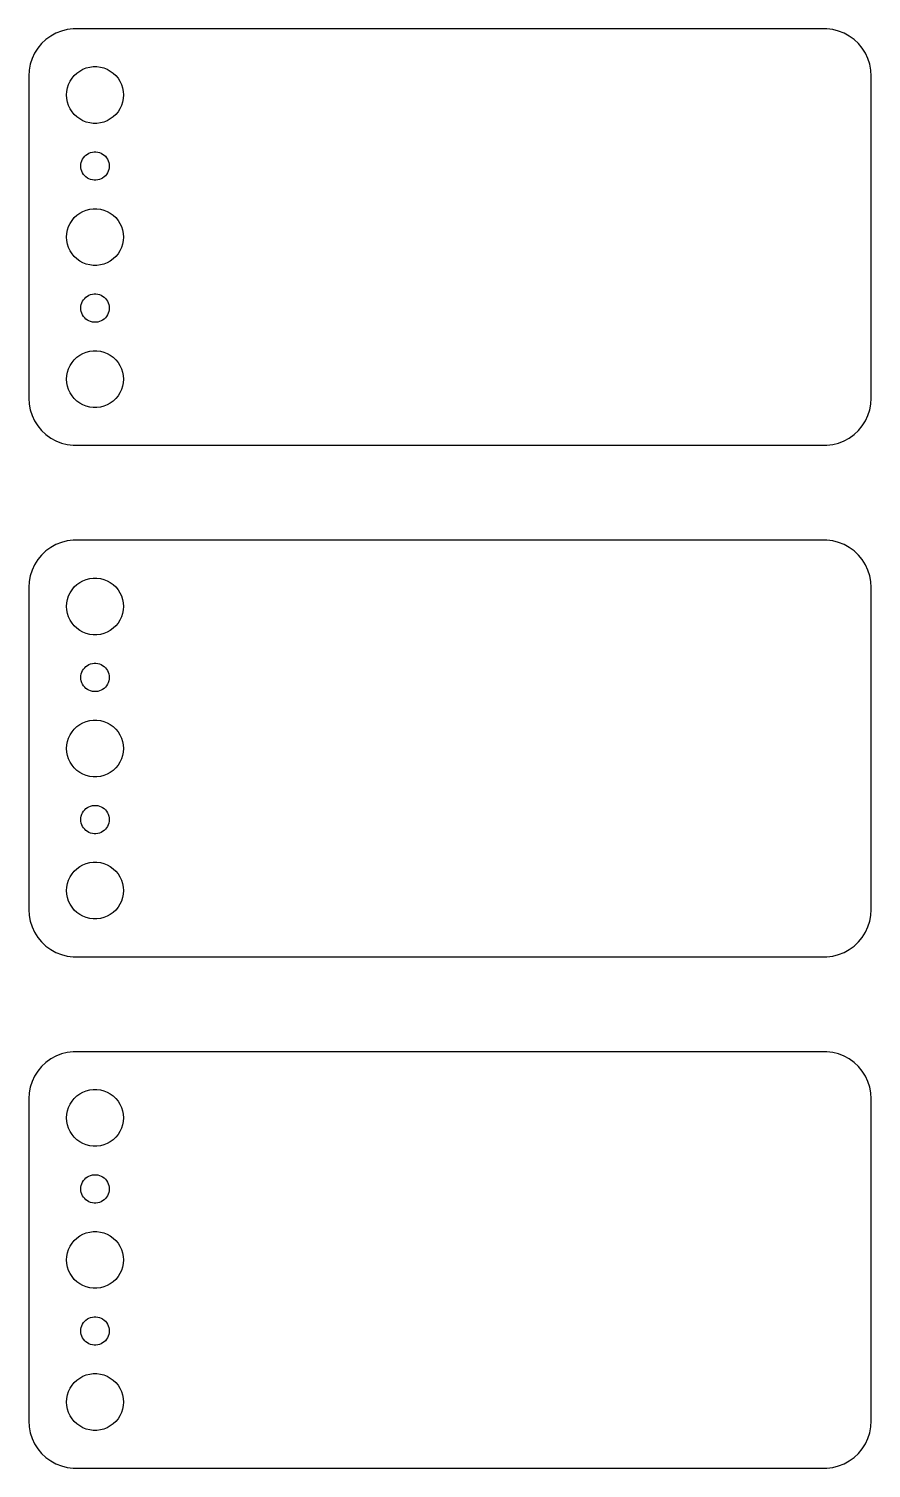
# Model space of a CAD drawing. Header units: metres. Extents: x -44 to 44, y 248 to 508.
# Drawn here: x -44.5 to 44.5, y 356 to 508 of the extents above; entities that cross this region are included whole.
import ezdxf

# ---------------------------------------------------------------- set-up
doc = ezdxf.new("R2010")
doc.units = ezdxf.units.M

msp = doc.modelspace()

# ---------------------------------------------------------------- linework, layer by layer
for p, q in [((-41.0451, 507.755), (-41.6289, 507.524)), ((-40.4369, 507.911), (-41.0451, 507.755)), ((-39.8139, 507.99), (-40.4369, 507.911)), ((39.8139, 507.99), (-39.8139, 507.99)), ((40.4369, 507.911), (39.8139, 507.99)), ((41.0451, 507.755), (40.4369, 507.911)), ((41.6289, 507.524), (41.0451, 507.755)), ((-43.1448, 506.423), (-43.5451, 505.939)), ((-42.6871, 506.853), (-43.1448, 506.423)), ((-42.1791, 507.222), (-42.6871, 506.853)), ((-41.6289, 507.524), (-42.1791, 507.222)), ((42.1791, 507.222), (41.6289, 507.524)), ((42.6871, 506.853), (42.1791, 507.222)), ((43.1448, 506.423), (42.6871, 506.853)), ((43.5451, 505.939), (43.1448, 506.423)), ((-44.1489, 504.841), (-44.3429, 504.243)), ((-43.8815, 505.409), (-44.1489, 504.841)), ((-43.5451, 505.939), (-43.8815, 505.409)), ((43.8815, 505.409), (43.5451, 505.939)), ((44.1489, 504.841), (43.8815, 505.409)), ((44.3429, 504.243), (44.1489, 504.841)), ((-44.4606, 503.627), (-44.5, 503)), ((-44.3429, 504.243), (-44.4606, 503.627)), ((-39.927, 502.763), (-39.6869, 503.054)), ((-39.6869, 503.054), (-39.4123, 503.312)), ((-39.4123, 503.312), (-39.1075, 503.533)), ((-39.1075, 503.533), (-38.7773, 503.714)), ((-38.7773, 503.714), (-38.427, 503.853)), ((-38.427, 503.853), (-38.0621, 503.947)), ((-38.0621, 503.947), (-37.6884, 503.994)), ((-37.6884, 503.994), (-37.3116, 503.994)), ((-37.3116, 503.994), (-36.9379, 503.947)), ((-36.9379, 503.947), (-36.5729, 503.853)), ((-36.5729, 503.853), (-36.2227, 503.714)), ((-36.2227, 503.714), (-35.8925, 503.533)), ((-35.8925, 503.533), (-35.5877, 503.312)), ((-35.5877, 503.312), (-35.3131, 503.054)), ((-35.3131, 503.054), (-35.0729, 502.763)), ((44.4606, 503.627), (44.3429, 504.243)), ((44.5, 503), (44.4606, 503.627)), ((-44.5, 503), (-44.5, 469)), ((-40.4763, 501.376), (-40.4057, 501.746)), ((-40.4057, 501.746), (-40.2893, 502.104)), ((-40.2893, 502.104), (-40.1289, 502.445)), ((-40.1289, 502.445), (-39.927, 502.763)), ((-35.0729, 502.763), (-34.8711, 502.445)), ((-34.8711, 502.445), (-34.7107, 502.104)), ((-34.7107, 502.104), (-34.5942, 501.746)), ((-34.5942, 501.746), (-34.5237, 501.376)), ((44.5, 469), (44.5, 503)), ((-40.5, 501), (-40.4763, 501.376)), ((-40.4763, 500.624), (-40.5, 501)), ((-40.4057, 500.254), (-40.4763, 500.624)), ((-40.2893, 499.896), (-40.4057, 500.254)), ((-34.5942, 500.254), (-34.7107, 499.896)), ((-34.5237, 500.624), (-34.5942, 500.254)), ((-34.5237, 501.376), (-34.5, 501)), ((-34.5, 501), (-34.5237, 500.624)), ((-40.1289, 499.555), (-40.2893, 499.896)), ((-39.927, 499.237), (-40.1289, 499.555)), ((-39.6869, 498.946), (-39.927, 499.237)), ((-39.4123, 498.688), (-39.6869, 498.946)), ((-39.1075, 498.467), (-39.4123, 498.688)), ((-35.5877, 498.688), (-35.8925, 498.467)), ((-35.3131, 498.946), (-35.5877, 498.688)), ((-35.0729, 499.237), (-35.3131, 498.946)), ((-34.8711, 499.555), (-35.0729, 499.237)), ((-34.7107, 499.896), (-34.8711, 499.555)), ((-38.7773, 498.286), (-39.1075, 498.467)), ((-38.427, 498.147), (-38.7773, 498.286)), ((-38.0621, 498.053), (-38.427, 498.147)), ((-37.6884, 498.006), (-38.0621, 498.053)), ((-37.3116, 498.006), (-37.6884, 498.006)), ((-36.9379, 498.053), (-37.3116, 498.006)), ((-36.5729, 498.147), (-36.9379, 498.053)), ((-36.2227, 498.286), (-36.5729, 498.147)), ((-35.8925, 498.467), (-36.2227, 498.286)), ((-38.9529, 493.873), (-38.8947, 494.052)), ((-38.8947, 494.052), (-38.8145, 494.223)), ((-38.8145, 494.223), (-38.7135, 494.382)), ((-38.7135, 494.382), (-38.5934, 494.527)), ((-38.5934, 494.527), (-38.4561, 494.656)), ((-38.4561, 494.656), (-38.3037, 494.766)), ((-38.3037, 494.766), (-38.1387, 494.857)), ((-38.1387, 494.857), (-37.9635, 494.927)), ((-37.9635, 494.927), (-37.7811, 494.973)), ((-37.7811, 494.973), (-37.5942, 494.997)), ((-37.5942, 494.997), (-37.4058, 494.997)), ((-37.4058, 494.997), (-37.2189, 494.973)), ((-37.2189, 494.973), (-37.0365, 494.927)), ((-37.0365, 494.927), (-36.8613, 494.857)), ((-36.8613, 494.857), (-36.6963, 494.766)), ((-36.6963, 494.766), (-36.5439, 494.656)), ((-36.5439, 494.656), (-36.4065, 494.527)), ((-36.4065, 494.527), (-36.2865, 494.382)), ((-36.2865, 494.382), (-36.1855, 494.223)), ((-36.1855, 494.223), (-36.1053, 494.052)), ((-36.1053, 494.052), (-36.0471, 493.873)), ((-39, 493.5), (-38.9882, 493.688)), ((-38.9882, 493.312), (-39, 493.5)), ((-38.9882, 493.688), (-38.9529, 493.873)), ((-38.9529, 493.127), (-38.9882, 493.312)), ((-38.8947, 492.948), (-38.9529, 493.127)), ((-38.8145, 492.777), (-38.8947, 492.948)), ((-38.7135, 492.618), (-38.8145, 492.777)), ((-38.5934, 492.473), (-38.7135, 492.618)), ((-38.4561, 492.344), (-38.5934, 492.473)), ((-36.4065, 492.473), (-36.5439, 492.344)), ((-36.2865, 492.618), (-36.4065, 492.473)), ((-36.1855, 492.777), (-36.2865, 492.618)), ((-36.1053, 492.948), (-36.1855, 492.777)), ((-36.0471, 493.127), (-36.1053, 492.948)), ((-36.0471, 493.873), (-36.0118, 493.688)), ((-36.0118, 493.312), (-36.0471, 493.127)), ((-36.0118, 493.688), (-36, 493.5)), ((-36, 493.5), (-36.0118, 493.312)), ((-38.3037, 492.234), (-38.4561, 492.344)), ((-38.1387, 492.143), (-38.3037, 492.234)), ((-37.9635, 492.073), (-38.1387, 492.143)), ((-37.7811, 492.027), (-37.9635, 492.073)), ((-37.5942, 492.003), (-37.7811, 492.027)), ((-37.4058, 492.003), (-37.5942, 492.003)), ((-37.2189, 492.027), (-37.4058, 492.003)), ((-37.0365, 492.073), (-37.2189, 492.027)), ((-36.8613, 492.143), (-37.0365, 492.073)), ((-36.6963, 492.234), (-36.8613, 492.143)), ((-36.5439, 492.344), (-36.6963, 492.234)), ((-39.927, 487.763), (-39.6869, 488.054)), ((-39.6869, 488.054), (-39.4123, 488.312)), ((-39.4123, 488.312), (-39.1075, 488.533)), ((-39.1075, 488.533), (-38.7773, 488.714)), ((-38.7773, 488.714), (-38.427, 488.853)), ((-38.427, 488.853), (-38.0621, 488.947)), ((-38.0621, 488.947), (-37.6884, 488.994)), ((-37.6884, 488.994), (-37.3116, 488.994)), ((-37.3116, 488.994), (-36.9379, 488.947)), ((-36.9379, 488.947), (-36.5729, 488.853)), ((-36.5729, 488.853), (-36.2227, 488.714)), ((-36.2227, 488.714), (-35.8925, 488.533)), ((-35.8925, 488.533), (-35.5877, 488.312)), ((-35.5877, 488.312), (-35.3131, 488.054)), ((-35.3131, 488.054), (-35.0729, 487.763)), ((-40.5, 486), (-40.4763, 486.376)), ((-40.4763, 486.376), (-40.4057, 486.746)), ((-40.4057, 486.746), (-40.2893, 487.104)), ((-40.2893, 487.104), (-40.1289, 487.445)), ((-40.1289, 487.445), (-39.927, 487.763)), ((-35.0729, 487.763), (-34.8711, 487.445)), ((-34.8711, 487.445), (-34.7107, 487.104)), ((-34.7107, 487.104), (-34.5942, 486.746)), ((-34.5942, 486.746), (-34.5237, 486.376)), ((-34.5237, 486.376), (-34.5, 486)), ((-40.4763, 485.624), (-40.5, 486)), ((-40.4057, 485.254), (-40.4763, 485.624)), ((-40.2893, 484.896), (-40.4057, 485.254)), ((-40.1289, 484.555), (-40.2893, 484.896)), ((-34.7107, 484.896), (-34.8711, 484.555)), ((-34.5942, 485.254), (-34.7107, 484.896)), ((-34.5237, 485.624), (-34.5942, 485.254)), ((-34.5, 486), (-34.5237, 485.624)), ((-39.927, 484.237), (-40.1289, 484.555)), ((-39.6869, 483.946), (-39.927, 484.237)), ((-39.4123, 483.688), (-39.6869, 483.946)), ((-39.1075, 483.467), (-39.4123, 483.688)), ((-38.7773, 483.286), (-39.1075, 483.467)), ((-35.8925, 483.467), (-36.2227, 483.286)), ((-35.5877, 483.688), (-35.8925, 483.467)), ((-35.3131, 483.946), (-35.5877, 483.688)), ((-35.0729, 484.237), (-35.3131, 483.946)), ((-34.8711, 484.555), (-35.0729, 484.237)), ((-38.427, 483.147), (-38.7773, 483.286)), ((-38.0621, 483.053), (-38.427, 483.147)), ((-37.6884, 483.006), (-38.0621, 483.053)), ((-37.3116, 483.006), (-37.6884, 483.006)), ((-36.9379, 483.053), (-37.3116, 483.006)), ((-36.5729, 483.147), (-36.9379, 483.053)), ((-36.2227, 483.286), (-36.5729, 483.147)), ((-38.9882, 478.688), (-38.9529, 478.873)), ((-38.9529, 478.873), (-38.8947, 479.052)), ((-38.8947, 479.052), (-38.8145, 479.223)), ((-38.8145, 479.223), (-38.7135, 479.382)), ((-38.7135, 479.382), (-38.5934, 479.527)), ((-38.5934, 479.527), (-38.4561, 479.656)), ((-38.4561, 479.656), (-38.3037, 479.766)), ((-38.3037, 479.766), (-38.1387, 479.857)), ((-38.1387, 479.857), (-37.9635, 479.927)), ((-37.9635, 479.927), (-37.7811, 479.973)), ((-37.7811, 479.973), (-37.5942, 479.997)), ((-37.5942, 479.997), (-37.4058, 479.997)), ((-37.4058, 479.997), (-37.2189, 479.973)), ((-37.2189, 479.973), (-37.0365, 479.927)), ((-37.0365, 479.927), (-36.8613, 479.857)), ((-36.8613, 479.857), (-36.6963, 479.766)), ((-36.6963, 479.766), (-36.5439, 479.656)), ((-36.5439, 479.656), (-36.4065, 479.527)), ((-36.4065, 479.527), (-36.2865, 479.382)), ((-36.2865, 479.382), (-36.1855, 479.223)), ((-36.1855, 479.223), (-36.1053, 479.052)), ((-36.1053, 479.052), (-36.0471, 478.873)), ((-36.0471, 478.873), (-36.0118, 478.688)), ((-39, 478.5), (-38.9882, 478.688)), ((-38.9882, 478.312), (-39, 478.5)), ((-38.9529, 478.127), (-38.9882, 478.312)), ((-38.8947, 477.948), (-38.9529, 478.127)), ((-38.8145, 477.777), (-38.8947, 477.948)), ((-38.7135, 477.618), (-38.8145, 477.777)), ((-38.5934, 477.473), (-38.7135, 477.618)), ((-38.4561, 477.344), (-38.5934, 477.473)), ((-38.3037, 477.234), (-38.4561, 477.344)), ((-38.1387, 477.143), (-38.3037, 477.234)), ((-36.6963, 477.234), (-36.8613, 477.143)), ((-36.5439, 477.344), (-36.6963, 477.234)), ((-36.4065, 477.473), (-36.5439, 477.344)), ((-36.2865, 477.618), (-36.4065, 477.473)), ((-36.1855, 477.777), (-36.2865, 477.618)), ((-36.1053, 477.948), (-36.1855, 477.777)), ((-36.0471, 478.127), (-36.1053, 477.948)), ((-36.0118, 478.312), (-36.0471, 478.127)), ((-36.0118, 478.688), (-36, 478.5)), ((-36, 478.5), (-36.0118, 478.312)), ((-37.9635, 477.073), (-38.1387, 477.143)), ((-37.7811, 477.027), (-37.9635, 477.073)), ((-37.5942, 477.003), (-37.7811, 477.027)), ((-37.4058, 477.003), (-37.5942, 477.003)), ((-37.2189, 477.027), (-37.4058, 477.003)), ((-37.0365, 477.073), (-37.2189, 477.027)), ((-36.8613, 477.143), (-37.0365, 477.073)), ((-40.1289, 472.445), (-39.927, 472.763)), ((-39.927, 472.763), (-39.6869, 473.054)), ((-39.6869, 473.054), (-39.4123, 473.312)), ((-39.4123, 473.312), (-39.1075, 473.533)), ((-39.1075, 473.533), (-38.7773, 473.714)), ((-38.7773, 473.714), (-38.427, 473.853)), ((-38.427, 473.853), (-38.0621, 473.947)), ((-38.0621, 473.947), (-37.6884, 473.994)), ((-37.6884, 473.994), (-37.3116, 473.994)), ((-37.3116, 473.994), (-36.9379, 473.947)), ((-36.9379, 473.947), (-36.5729, 473.853)), ((-36.5729, 473.853), (-36.2227, 473.714)), ((-36.2227, 473.714), (-35.8925, 473.533)), ((-35.8925, 473.533), (-35.5877, 473.312)), ((-35.5877, 473.312), (-35.3131, 473.054)), ((-35.3131, 473.054), (-35.0729, 472.763)), ((-35.0729, 472.763), (-34.8711, 472.445)), ((-40.5, 471), (-40.4763, 471.376)), ((-40.4763, 471.376), (-40.4057, 471.746)), ((-40.4057, 471.746), (-40.2893, 472.104)), ((-40.2893, 472.104), (-40.1289, 472.445)), ((-34.8711, 472.445), (-34.7107, 472.104)), ((-34.7107, 472.104), (-34.5942, 471.746)), ((-34.5942, 471.746), (-34.5237, 471.376)), ((-34.5237, 471.376), (-34.5, 471)), ((-40.4763, 470.624), (-40.5, 471)), ((-40.4057, 470.254), (-40.4763, 470.624)), ((-40.2893, 469.896), (-40.4057, 470.254)), ((-40.1289, 469.555), (-40.2893, 469.896)), ((-34.7107, 469.896), (-34.8711, 469.555)), ((-34.5942, 470.254), (-34.7107, 469.896)), ((-34.5237, 470.624), (-34.5942, 470.254)), ((-34.5, 471), (-34.5237, 470.624)), ((-44.5, 469), (-44.4606, 468.373)), ((-44.4606, 468.373), (-44.3429, 467.757)), ((-39.927, 469.237), (-40.1289, 469.555)), ((-39.6869, 468.946), (-39.927, 469.237)), ((-39.4123, 468.688), (-39.6869, 468.946)), ((-39.1075, 468.467), (-39.4123, 468.688)), ((-38.7773, 468.286), (-39.1075, 468.467)), ((-38.427, 468.147), (-38.7773, 468.286)), ((-38.0621, 468.053), (-38.427, 468.147)), ((-36.5729, 468.147), (-36.9379, 468.053)), ((-36.2227, 468.286), (-36.5729, 468.147)), ((-35.8925, 468.467), (-36.2227, 468.286)), ((-35.5877, 468.688), (-35.8925, 468.467)), ((-35.3131, 468.946), (-35.5877, 468.688)), ((-35.0729, 469.237), (-35.3131, 468.946)), ((-34.8711, 469.555), (-35.0729, 469.237)), ((44.3429, 467.757), (44.4606, 468.373)), ((44.4606, 468.373), (44.5, 469)), ((-44.3429, 467.757), (-44.1489, 467.159)), ((-44.1489, 467.159), (-43.8815, 466.591)), ((-43.8815, 466.591), (-43.5451, 466.061)), ((-37.6884, 468.006), (-38.0621, 468.053)), ((-37.3116, 468.006), (-37.6884, 468.006)), ((-36.9379, 468.053), (-37.3116, 468.006)), ((43.5451, 466.061), (43.8815, 466.591)), ((43.8815, 466.591), (44.1489, 467.159)), ((44.1489, 467.159), (44.3429, 467.757)), ((-43.5451, 466.061), (-43.1448, 465.577)), ((-43.1448, 465.577), (-42.6871, 465.147)), ((-42.6871, 465.147), (-42.1791, 464.778)), ((42.1791, 464.778), (42.6871, 465.147)), ((42.6871, 465.147), (43.1448, 465.577)), ((43.1448, 465.577), (43.5451, 466.061)), ((-42.1791, 464.778), (-41.6289, 464.476)), ((-41.6289, 464.476), (-41.0451, 464.245)), ((-41.0451, 464.245), (-40.4369, 464.089)), ((-40.4369, 464.089), (-39.8139, 464.01)), ((-39.8139, 464.01), (39.8139, 464.01)), ((39.8139, 464.01), (40.4369, 464.089)), ((40.4369, 464.089), (41.0451, 464.245)), ((41.0451, 464.245), (41.6289, 464.476)), ((41.6289, 464.476), (42.1791, 464.778)), ((-42.1791, 453.222), (-42.6871, 452.853)), ((-41.6289, 453.524), (-42.1791, 453.222)), ((-41.0451, 453.755), (-41.6289, 453.524)), ((-40.4369, 453.911), (-41.0451, 453.755)), ((-39.8139, 453.99), (-40.4369, 453.911)), ((39.8139, 453.99), (-39.8139, 453.99)), ((40.4369, 453.911), (39.8139, 453.99)), ((41.0451, 453.755), (40.4369, 453.911)), ((41.6289, 453.524), (41.0451, 453.755)), ((42.1791, 453.222), (41.6289, 453.524)), ((42.6871, 452.853), (42.1791, 453.222)), ((-43.8815, 451.409), (-44.1489, 450.841)), ((-43.5451, 451.939), (-43.8815, 451.409)), ((-43.1448, 452.423), (-43.5451, 451.939)), ((-42.6871, 452.853), (-43.1448, 452.423)), ((43.1448, 452.423), (42.6871, 452.853)), ((43.5451, 451.939), (43.1448, 452.423)), ((43.8815, 451.409), (43.5451, 451.939)), ((44.1489, 450.841), (43.8815, 451.409)), ((-44.3429, 450.243), (-44.4606, 449.627)), ((-44.1489, 450.841), (-44.3429, 450.243)), ((-38.427, 449.853), (-38.0621, 449.947)), ((-38.0621, 449.947), (-37.6884, 449.994)), ((-37.6884, 449.994), (-37.3116, 449.994)), ((-37.3116, 449.994), (-36.9379, 449.947)), ((-36.9379, 449.947), (-36.5729, 449.853)), ((44.3429, 450.243), (44.1489, 450.841)), ((44.4606, 449.627), (44.3429, 450.243)), ((-44.4606, 449.627), (-44.5, 449)), ((-44.5, 449), (-44.5, 415)), ((-40.2893, 448.104), (-40.1289, 448.445)), ((-40.1289, 448.445), (-39.927, 448.763)), ((-39.927, 448.763), (-39.6869, 449.054)), ((-39.6869, 449.054), (-39.4123, 449.312)), ((-39.4123, 449.312), (-39.1075, 449.533)), ((-39.1075, 449.533), (-38.7773, 449.714)), ((-38.7773, 449.714), (-38.427, 449.853)), ((-36.5729, 449.853), (-36.2227, 449.714)), ((-36.2227, 449.714), (-35.8925, 449.533)), ((-35.8925, 449.533), (-35.5877, 449.312)), ((-35.5877, 449.312), (-35.3131, 449.054)), ((-35.3131, 449.054), (-35.0729, 448.763)), ((-35.0729, 448.763), (-34.8711, 448.445)), ((-34.8711, 448.445), (-34.7107, 448.104)), ((44.5, 449), (44.4606, 449.627)), ((44.5, 415), (44.5, 449)), ((-40.5, 447), (-40.4763, 447.376)), ((-40.4763, 446.624), (-40.5, 447)), ((-40.4763, 447.376), (-40.4057, 447.746)), ((-40.4057, 447.746), (-40.2893, 448.104)), ((-34.7107, 448.104), (-34.5942, 447.746)), ((-34.5942, 447.746), (-34.5237, 447.376)), ((-34.5237, 447.376), (-34.5, 447)), ((-34.5, 447), (-34.5237, 446.624)), ((-40.4057, 446.254), (-40.4763, 446.624)), ((-40.2893, 445.896), (-40.4057, 446.254)), ((-40.1289, 445.555), (-40.2893, 445.896)), ((-39.927, 445.237), (-40.1289, 445.555)), ((-34.8711, 445.555), (-35.0729, 445.237)), ((-34.7107, 445.896), (-34.8711, 445.555)), ((-34.5942, 446.254), (-34.7107, 445.896)), ((-34.5237, 446.624), (-34.5942, 446.254)), ((-39.6869, 444.946), (-39.927, 445.237)), ((-39.4123, 444.688), (-39.6869, 444.946)), ((-39.1075, 444.467), (-39.4123, 444.688)), ((-38.7773, 444.286), (-39.1075, 444.467)), ((-38.427, 444.147), (-38.7773, 444.286)), ((-38.0621, 444.053), (-38.427, 444.147)), ((-37.6884, 444.006), (-38.0621, 444.053)), ((-37.3116, 444.006), (-37.6884, 444.006)), ((-36.9379, 444.053), (-37.3116, 444.006)), ((-36.5729, 444.147), (-36.9379, 444.053)), ((-36.2227, 444.286), (-36.5729, 444.147)), ((-35.8925, 444.467), (-36.2227, 444.286)), ((-35.5877, 444.688), (-35.8925, 444.467)), ((-35.3131, 444.946), (-35.5877, 444.688)), ((-35.0729, 445.237), (-35.3131, 444.946)), ((-38.4561, 440.656), (-38.3037, 440.766)), ((-38.3037, 440.766), (-38.1387, 440.857)), ((-38.1387, 440.857), (-37.9635, 440.927)), ((-37.9635, 440.927), (-37.7811, 440.973)), ((-37.7811, 440.973), (-37.5942, 440.997)), ((-37.5942, 440.997), (-37.4058, 440.997)), ((-37.4058, 440.997), (-37.2189, 440.973)), ((-37.2189, 440.973), (-37.0365, 440.927)), ((-37.0365, 440.927), (-36.8613, 440.857)), ((-36.8613, 440.857), (-36.6963, 440.766)), ((-36.6963, 440.766), (-36.5439, 440.656)), ((-39, 439.5), (-38.9882, 439.688)), ((-38.9882, 439.312), (-39, 439.5)), ((-38.9882, 439.688), (-38.9529, 439.873)), ((-38.9529, 439.127), (-38.9882, 439.312)), ((-38.9529, 439.873), (-38.8947, 440.052)), ((-38.8947, 440.052), (-38.8145, 440.223)), ((-38.8145, 440.223), (-38.7135, 440.382)), ((-38.7135, 440.382), (-38.5934, 440.527)), ((-38.5934, 440.527), (-38.4561, 440.656)), ((-36.5439, 440.656), (-36.4065, 440.527)), ((-36.4065, 440.527), (-36.2865, 440.382)), ((-36.2865, 440.382), (-36.1855, 440.223)), ((-36.1855, 440.223), (-36.1053, 440.052)), ((-36.1053, 440.052), (-36.0471, 439.873)), ((-36.0471, 439.873), (-36.0118, 439.688)), ((-36.0118, 439.312), (-36.0471, 439.127)), ((-36.0118, 439.688), (-36, 439.5)), ((-36, 439.5), (-36.0118, 439.312)), ((-38.8947, 438.948), (-38.9529, 439.127)), ((-38.8145, 438.777), (-38.8947, 438.948)), ((-38.7135, 438.618), (-38.8145, 438.777)), ((-38.5934, 438.473), (-38.7135, 438.618)), ((-38.4561, 438.344), (-38.5934, 438.473)), ((-38.3037, 438.234), (-38.4561, 438.344)), ((-38.1387, 438.143), (-38.3037, 438.234)), ((-37.9635, 438.073), (-38.1387, 438.143)), ((-37.7811, 438.027), (-37.9635, 438.073)), ((-37.5942, 438.003), (-37.7811, 438.027)), ((-37.4058, 438.003), (-37.5942, 438.003)), ((-37.2189, 438.027), (-37.4058, 438.003)), ((-37.0365, 438.073), (-37.2189, 438.027)), ((-36.8613, 438.143), (-37.0365, 438.073)), ((-36.6963, 438.234), (-36.8613, 438.143)), ((-36.5439, 438.344), (-36.6963, 438.234)), ((-36.4065, 438.473), (-36.5439, 438.344)), ((-36.2865, 438.618), (-36.4065, 438.473)), ((-36.1855, 438.777), (-36.2865, 438.618)), ((-36.1053, 438.948), (-36.1855, 438.777)), ((-36.0471, 439.127), (-36.1053, 438.948)), ((-39.1075, 434.533), (-38.7773, 434.714)), ((-38.7773, 434.714), (-38.427, 434.853)), ((-38.427, 434.853), (-38.0621, 434.947)), ((-38.0621, 434.947), (-37.6884, 434.994)), ((-37.6884, 434.994), (-37.3116, 434.994)), ((-37.3116, 434.994), (-36.9379, 434.947)), ((-36.9379, 434.947), (-36.5729, 434.853)), ((-36.5729, 434.853), (-36.2227, 434.714)), ((-36.2227, 434.714), (-35.8925, 434.533)), ((-40.2893, 433.104), (-40.1289, 433.445)), ((-40.1289, 433.445), (-39.927, 433.763)), ((-39.927, 433.763), (-39.6869, 434.054)), ((-39.6869, 434.054), (-39.4123, 434.312)), ((-39.4123, 434.312), (-39.1075, 434.533)), ((-35.8925, 434.533), (-35.5877, 434.312)), ((-35.5877, 434.312), (-35.3131, 434.054)), ((-35.3131, 434.054), (-35.0729, 433.763)), ((-35.0729, 433.763), (-34.8711, 433.445)), ((-34.8711, 433.445), (-34.7107, 433.104)), ((-40.5, 432), (-40.4763, 432.376)), ((-40.4763, 431.624), (-40.5, 432)), ((-40.4763, 432.376), (-40.4057, 432.746)), ((-40.4057, 431.254), (-40.4763, 431.624)), ((-40.4057, 432.746), (-40.2893, 433.104)), ((-34.7107, 433.104), (-34.5942, 432.746)), ((-34.5942, 432.746), (-34.5237, 432.376)), ((-34.5237, 431.624), (-34.5942, 431.254)), ((-34.5237, 432.376), (-34.5, 432)), ((-34.5, 432), (-34.5237, 431.624)), ((-40.2893, 430.896), (-40.4057, 431.254)), ((-40.1289, 430.555), (-40.2893, 430.896)), ((-39.927, 430.237), (-40.1289, 430.555)), ((-39.6869, 429.946), (-39.927, 430.237)), ((-35.0729, 430.237), (-35.3131, 429.946)), ((-34.8711, 430.555), (-35.0729, 430.237)), ((-34.7107, 430.896), (-34.8711, 430.555)), ((-34.5942, 431.254), (-34.7107, 430.896)), ((-39.4123, 429.688), (-39.6869, 429.946)), ((-39.1075, 429.467), (-39.4123, 429.688)), ((-38.7773, 429.286), (-39.1075, 429.467)), ((-38.427, 429.147), (-38.7773, 429.286)), ((-38.0621, 429.053), (-38.427, 429.147)), ((-37.6884, 429.006), (-38.0621, 429.053)), ((-37.3116, 429.006), (-37.6884, 429.006)), ((-36.9379, 429.053), (-37.3116, 429.006)), ((-36.5729, 429.147), (-36.9379, 429.053)), ((-36.2227, 429.286), (-36.5729, 429.147)), ((-35.8925, 429.467), (-36.2227, 429.286)), ((-35.5877, 429.688), (-35.8925, 429.467)), ((-35.3131, 429.946), (-35.5877, 429.688)), ((-38.5934, 425.527), (-38.4561, 425.656)), ((-38.4561, 425.656), (-38.3037, 425.766)), ((-38.3037, 425.766), (-38.1387, 425.857)), ((-38.1387, 425.857), (-37.9635, 425.927)), ((-37.9635, 425.927), (-37.7811, 425.973)), ((-37.7811, 425.973), (-37.5942, 425.997)), ((-37.5942, 425.997), (-37.4058, 425.997)), ((-37.4058, 425.997), (-37.2189, 425.973)), ((-37.2189, 425.973), (-37.0365, 425.927)), ((-37.0365, 425.927), (-36.8613, 425.857)), ((-36.8613, 425.857), (-36.6963, 425.766)), ((-36.6963, 425.766), (-36.5439, 425.656)), ((-36.5439, 425.656), (-36.4065, 425.527)), ((-39, 424.5), (-38.9882, 424.688)), ((-38.9882, 424.312), (-39, 424.5)), ((-38.9882, 424.688), (-38.9529, 424.873)), ((-38.9529, 424.127), (-38.9882, 424.312)), ((-38.9529, 424.873), (-38.8947, 425.052)), ((-38.8947, 423.948), (-38.9529, 424.127)), ((-38.8947, 425.052), (-38.8145, 425.223)), ((-38.8145, 425.223), (-38.7135, 425.382)), ((-38.7135, 425.382), (-38.5934, 425.527)), ((-36.4065, 425.527), (-36.2865, 425.382)), ((-36.2865, 425.382), (-36.1855, 425.223)), ((-36.1855, 425.223), (-36.1053, 425.052)), ((-36.1053, 425.052), (-36.0471, 424.873)), ((-36.0471, 424.127), (-36.1053, 423.948)), ((-36.0471, 424.873), (-36.0118, 424.688)), ((-36.0118, 424.312), (-36.0471, 424.127)), ((-36.0118, 424.688), (-36, 424.5)), ((-36, 424.5), (-36.0118, 424.312)), ((-38.8145, 423.777), (-38.8947, 423.948)), ((-38.7135, 423.618), (-38.8145, 423.777)), ((-38.5934, 423.473), (-38.7135, 423.618)), ((-38.4561, 423.344), (-38.5934, 423.473)), ((-38.3037, 423.234), (-38.4561, 423.344)), ((-38.1387, 423.143), (-38.3037, 423.234)), ((-37.9635, 423.073), (-38.1387, 423.143)), ((-37.7811, 423.027), (-37.9635, 423.073)), ((-37.5942, 423.003), (-37.7811, 423.027)), ((-37.4058, 423.003), (-37.5942, 423.003)), ((-37.2189, 423.027), (-37.4058, 423.003)), ((-37.0365, 423.073), (-37.2189, 423.027)), ((-36.8613, 423.143), (-37.0365, 423.073)), ((-36.6963, 423.234), (-36.8613, 423.143)), ((-36.5439, 423.344), (-36.6963, 423.234)), ((-36.4065, 423.473), (-36.5439, 423.344)), ((-36.2865, 423.618), (-36.4065, 423.473)), ((-36.1855, 423.777), (-36.2865, 423.618)), ((-36.1053, 423.948), (-36.1855, 423.777)), ((-39.4123, 419.312), (-39.1075, 419.533)), ((-39.1075, 419.533), (-38.7773, 419.714)), ((-38.7773, 419.714), (-38.427, 419.853)), ((-38.427, 419.853), (-38.0621, 419.947)), ((-38.0621, 419.947), (-37.6884, 419.994)), ((-37.6884, 419.994), (-37.3116, 419.994)), ((-37.3116, 419.994), (-36.9379, 419.947)), ((-36.9379, 419.947), (-36.5729, 419.853)), ((-36.5729, 419.853), (-36.2227, 419.714)), ((-36.2227, 419.714), (-35.8925, 419.533)), ((-35.8925, 419.533), (-35.5877, 419.312)), ((-40.4057, 417.746), (-40.2893, 418.104)), ((-40.2893, 418.104), (-40.1289, 418.445)), ((-40.1289, 418.445), (-39.927, 418.763)), ((-39.927, 418.763), (-39.6869, 419.054)), ((-39.6869, 419.054), (-39.4123, 419.312)), ((-35.5877, 419.312), (-35.3131, 419.054)), ((-35.3131, 419.054), (-35.0729, 418.763)), ((-35.0729, 418.763), (-34.8711, 418.445)), ((-34.8711, 418.445), (-34.7107, 418.104)), ((-34.7107, 418.104), (-34.5942, 417.746)), ((-40.5, 417), (-40.4763, 417.376)), ((-40.4763, 416.624), (-40.5, 417)), ((-40.4763, 417.376), (-40.4057, 417.746)), ((-40.4057, 416.254), (-40.4763, 416.624)), ((-34.5942, 417.746), (-34.5237, 417.376)), ((-34.5237, 416.624), (-34.5942, 416.254)), ((-34.5237, 417.376), (-34.5, 417)), ((-34.5, 417), (-34.5237, 416.624)), ((-44.5, 415), (-44.4606, 414.373)), ((-40.2893, 415.896), (-40.4057, 416.254)), ((-40.1289, 415.555), (-40.2893, 415.896)), ((-39.927, 415.237), (-40.1289, 415.555)), ((-39.6869, 414.946), (-39.927, 415.237)), ((-39.4123, 414.688), (-39.6869, 414.946)), ((-35.3131, 414.946), (-35.5877, 414.688)), ((-35.0729, 415.237), (-35.3131, 414.946)), ((-34.8711, 415.555), (-35.0729, 415.237)), ((-34.7107, 415.896), (-34.8711, 415.555)), ((-34.5942, 416.254), (-34.7107, 415.896)), ((44.4606, 414.373), (44.5, 415)), ((-44.4606, 414.373), (-44.3429, 413.757)), ((-44.3429, 413.757), (-44.1489, 413.159)), ((-39.1075, 414.467), (-39.4123, 414.688)), ((-38.7773, 414.286), (-39.1075, 414.467)), ((-38.427, 414.147), (-38.7773, 414.286)), ((-38.0621, 414.053), (-38.427, 414.147)), ((-37.6884, 414.006), (-38.0621, 414.053)), ((-37.3116, 414.006), (-37.6884, 414.006)), ((-36.9379, 414.053), (-37.3116, 414.006)), ((-36.5729, 414.147), (-36.9379, 414.053)), ((-36.2227, 414.286), (-36.5729, 414.147)), ((-35.8925, 414.467), (-36.2227, 414.286)), ((-35.5877, 414.688), (-35.8925, 414.467)), ((44.1489, 413.159), (44.3429, 413.757)), ((44.3429, 413.757), (44.4606, 414.373)), ((-44.1489, 413.159), (-43.8815, 412.591)), ((-43.8815, 412.591), (-43.5451, 412.061)), ((-43.5451, 412.061), (-43.1448, 411.577)), ((43.1448, 411.577), (43.5451, 412.061)), ((43.5451, 412.061), (43.8815, 412.591)), ((43.8815, 412.591), (44.1489, 413.159)), ((-43.1448, 411.577), (-42.6871, 411.147)), ((-42.6871, 411.147), (-42.1791, 410.778)), ((-42.1791, 410.778), (-41.6289, 410.476)), ((-41.6289, 410.476), (-41.0451, 410.245)), ((41.0451, 410.245), (41.6289, 410.476)), ((41.6289, 410.476), (42.1791, 410.778)), ((42.1791, 410.778), (42.6871, 411.147)), ((42.6871, 411.147), (43.1448, 411.577)), ((-41.0451, 410.245), (-40.4369, 410.089)), ((-40.4369, 410.089), (-39.8139, 410.01)), ((-39.8139, 410.01), (39.8139, 410.01)), ((39.8139, 410.01), (40.4369, 410.089)), ((40.4369, 410.089), (41.0451, 410.245)), ((-41.0451, 399.755), (-41.6289, 399.524)), ((-40.4369, 399.911), (-41.0451, 399.755)), ((-39.8139, 399.99), (-40.4369, 399.911)), ((39.8139, 399.99), (-39.8139, 399.99)), ((40.4369, 399.911), (39.8139, 399.99)), ((41.0451, 399.755), (40.4369, 399.911)), ((41.6289, 399.524), (41.0451, 399.755)), ((-43.1448, 398.423), (-43.5451, 397.939)), ((-42.6871, 398.853), (-43.1448, 398.423)), ((-42.1791, 399.222), (-42.6871, 398.853)), ((-41.6289, 399.524), (-42.1791, 399.222)), ((42.1791, 399.222), (41.6289, 399.524)), ((42.6871, 398.853), (42.1791, 399.222)), ((43.1448, 398.423), (42.6871, 398.853)), ((43.5451, 397.939), (43.1448, 398.423)), ((-44.1489, 396.841), (-44.3429, 396.243)), ((-43.8815, 397.409), (-44.1489, 396.841)), ((-43.5451, 397.939), (-43.8815, 397.409)), ((43.8815, 397.409), (43.5451, 397.939)), ((44.1489, 396.841), (43.8815, 397.409)), ((44.3429, 396.243), (44.1489, 396.841)), ((-44.4606, 395.627), (-44.5, 395)), ((-44.3429, 396.243), (-44.4606, 395.627)), ((-39.6869, 395.054), (-39.4123, 395.312)), ((-39.4123, 395.312), (-39.1075, 395.533)), ((-39.1075, 395.533), (-38.7773, 395.714)), ((-38.7773, 395.714), (-38.427, 395.853)), ((-38.427, 395.853), (-38.0621, 395.947)), ((-38.0621, 395.947), (-37.6884, 395.994)), ((-37.6884, 395.994), (-37.3116, 395.994)), ((-37.3116, 395.994), (-36.9379, 395.947)), ((-36.9379, 395.947), (-36.5729, 395.853)), ((-36.5729, 395.853), (-36.2227, 395.714)), ((-36.2227, 395.714), (-35.8925, 395.533)), ((-35.8925, 395.533), (-35.5877, 395.312)), ((-35.5877, 395.312), (-35.3131, 395.054)), ((44.4606, 395.627), (44.3429, 396.243)), ((44.5, 395), (44.4606, 395.627)), ((-44.5, 395), (-44.5, 361)), ((-40.4763, 393.376), (-40.4057, 393.746)), ((-40.4057, 393.746), (-40.2893, 394.104)), ((-40.2893, 394.104), (-40.1289, 394.445)), ((-40.1289, 394.445), (-39.927, 394.763)), ((-39.927, 394.763), (-39.6869, 395.054)), ((-35.3131, 395.054), (-35.0729, 394.763)), ((-35.0729, 394.763), (-34.8711, 394.445)), ((-34.8711, 394.445), (-34.7107, 394.104)), ((-34.7107, 394.104), (-34.5942, 393.746)), ((-34.5942, 393.746), (-34.5237, 393.376)), ((44.5, 361), (44.5, 395)), ((-40.5, 393), (-40.4763, 393.376)), ((-40.4763, 392.624), (-40.5, 393)), ((-40.4057, 392.254), (-40.4763, 392.624)), ((-40.2893, 391.896), (-40.4057, 392.254)), ((-34.5942, 392.254), (-34.7107, 391.896)), ((-34.5237, 392.624), (-34.5942, 392.254)), ((-34.5237, 393.376), (-34.5, 393)), ((-34.5, 393), (-34.5237, 392.624)), ((-40.1289, 391.555), (-40.2893, 391.896)), ((-39.927, 391.237), (-40.1289, 391.555)), ((-39.6869, 390.946), (-39.927, 391.237)), ((-39.4123, 390.688), (-39.6869, 390.946)), ((-39.1075, 390.467), (-39.4123, 390.688)), ((-35.5877, 390.688), (-35.8925, 390.467)), ((-35.3131, 390.946), (-35.5877, 390.688)), ((-35.0729, 391.237), (-35.3131, 390.946)), ((-34.8711, 391.555), (-35.0729, 391.237)), ((-34.7107, 391.896), (-34.8711, 391.555)), ((-38.7773, 390.286), (-39.1075, 390.467)), ((-38.427, 390.147), (-38.7773, 390.286)), ((-38.0621, 390.053), (-38.427, 390.147)), ((-37.6884, 390.006), (-38.0621, 390.053)), ((-37.3116, 390.006), (-37.6884, 390.006)), ((-36.9379, 390.053), (-37.3116, 390.006)), ((-36.5729, 390.147), (-36.9379, 390.053)), ((-36.2227, 390.286), (-36.5729, 390.147)), ((-35.8925, 390.467), (-36.2227, 390.286)), ((-38.9529, 385.873), (-38.8947, 386.052)), ((-38.8947, 386.052), (-38.8145, 386.223)), ((-38.8145, 386.223), (-38.7135, 386.382)), ((-38.7135, 386.382), (-38.5934, 386.527)), ((-38.5934, 386.527), (-38.4561, 386.656)), ((-38.4561, 386.656), (-38.3037, 386.766)), ((-38.3037, 386.766), (-38.1387, 386.857)), ((-38.1387, 386.857), (-37.9635, 386.927)), ((-37.9635, 386.927), (-37.7811, 386.973)), ((-37.7811, 386.973), (-37.5942, 386.997)), ((-37.5942, 386.997), (-37.4058, 386.997)), ((-37.4058, 386.997), (-37.2189, 386.973)), ((-37.2189, 386.973), (-37.0365, 386.927)), ((-37.0365, 386.927), (-36.8613, 386.857)), ((-36.8613, 386.857), (-36.6963, 386.766)), ((-36.6963, 386.766), (-36.5439, 386.656)), ((-36.5439, 386.656), (-36.4065, 386.527)), ((-36.4065, 386.527), (-36.2865, 386.382)), ((-36.2865, 386.382), (-36.1855, 386.223)), ((-36.1855, 386.223), (-36.1053, 386.052)), ((-36.1053, 386.052), (-36.0471, 385.873)), ((-39, 385.5), (-38.9882, 385.688)), ((-38.9882, 385.312), (-39, 385.5)), ((-38.9882, 385.688), (-38.9529, 385.873)), ((-38.9529, 385.127), (-38.9882, 385.312)), ((-38.8947, 384.948), (-38.9529, 385.127)), ((-38.8145, 384.777), (-38.8947, 384.948)), ((-38.7135, 384.618), (-38.8145, 384.777)), ((-38.5934, 384.473), (-38.7135, 384.618)), ((-36.2865, 384.618), (-36.4065, 384.473)), ((-36.1855, 384.777), (-36.2865, 384.618)), ((-36.1053, 384.948), (-36.1855, 384.777)), ((-36.0471, 385.127), (-36.1053, 384.948)), ((-36.0471, 385.873), (-36.0118, 385.688)), ((-36.0118, 385.312), (-36.0471, 385.127)), ((-36.0118, 385.688), (-36, 385.5)), ((-36, 385.5), (-36.0118, 385.312)), ((-38.4561, 384.344), (-38.5934, 384.473)), ((-38.3037, 384.234), (-38.4561, 384.344)), ((-38.1387, 384.143), (-38.3037, 384.234)), ((-37.9635, 384.073), (-38.1387, 384.143)), ((-37.7811, 384.027), (-37.9635, 384.073)), ((-37.5942, 384.003), (-37.7811, 384.027)), ((-37.4058, 384.003), (-37.5942, 384.003)), ((-37.2189, 384.027), (-37.4058, 384.003)), ((-37.0365, 384.073), (-37.2189, 384.027)), ((-36.8613, 384.143), (-37.0365, 384.073)), ((-36.6963, 384.234), (-36.8613, 384.143)), ((-36.5439, 384.344), (-36.6963, 384.234)), ((-36.4065, 384.473), (-36.5439, 384.344)), ((-39.927, 379.763), (-39.6869, 380.054)), ((-39.6869, 380.054), (-39.4123, 380.312)), ((-39.4123, 380.312), (-39.1075, 380.533)), ((-39.1075, 380.533), (-38.7773, 380.714)), ((-38.7773, 380.714), (-38.427, 380.853)), ((-38.427, 380.853), (-38.0621, 380.947)), ((-38.0621, 380.947), (-37.6884, 380.994)), ((-37.6884, 380.994), (-37.3116, 380.994)), ((-37.3116, 380.994), (-36.9379, 380.947)), ((-36.9379, 380.947), (-36.5729, 380.853)), ((-36.5729, 380.853), (-36.2227, 380.714)), ((-36.2227, 380.714), (-35.8925, 380.533)), ((-35.8925, 380.533), (-35.5877, 380.312)), ((-35.5877, 380.312), (-35.3131, 380.054)), ((-35.3131, 380.054), (-35.0729, 379.763)), ((-40.4763, 378.376), (-40.4057, 378.746)), ((-40.4057, 378.746), (-40.2893, 379.104)), ((-40.2893, 379.104), (-40.1289, 379.445)), ((-40.1289, 379.445), (-39.927, 379.763)), ((-35.0729, 379.763), (-34.8711, 379.445)), ((-34.8711, 379.445), (-34.7107, 379.104)), ((-34.7107, 379.104), (-34.5942, 378.746)), ((-34.5942, 378.746), (-34.5237, 378.376)), ((-40.5, 378), (-40.4763, 378.376)), ((-40.4763, 377.624), (-40.5, 378)), ((-40.4057, 377.254), (-40.4763, 377.624)), ((-40.2893, 376.896), (-40.4057, 377.254)), ((-34.5942, 377.254), (-34.7107, 376.896)), ((-34.5237, 377.624), (-34.5942, 377.254)), ((-34.5237, 378.376), (-34.5, 378)), ((-34.5, 378), (-34.5237, 377.624)), ((-40.1289, 376.555), (-40.2893, 376.896)), ((-39.927, 376.237), (-40.1289, 376.555)), ((-39.6869, 375.946), (-39.927, 376.237)), ((-39.4123, 375.688), (-39.6869, 375.946)), ((-39.1075, 375.467), (-39.4123, 375.688)), ((-38.7773, 375.286), (-39.1075, 375.467)), ((-35.8925, 375.467), (-36.2227, 375.286)), ((-35.5877, 375.688), (-35.8925, 375.467)), ((-35.3131, 375.946), (-35.5877, 375.688)), ((-35.0729, 376.237), (-35.3131, 375.946)), ((-34.8711, 376.555), (-35.0729, 376.237)), ((-34.7107, 376.896), (-34.8711, 376.555)), ((-38.427, 375.147), (-38.7773, 375.286)), ((-38.0621, 375.053), (-38.427, 375.147)), ((-37.6884, 375.006), (-38.0621, 375.053)), ((-37.3116, 375.006), (-37.6884, 375.006)), ((-36.9379, 375.053), (-37.3116, 375.006)), ((-36.5729, 375.147), (-36.9379, 375.053)), ((-36.2227, 375.286), (-36.5729, 375.147)), ((-38.9882, 370.688), (-38.9529, 370.873)), ((-38.9529, 370.873), (-38.8947, 371.052)), ((-38.8947, 371.052), (-38.8145, 371.223)), ((-38.8145, 371.223), (-38.7135, 371.382)), ((-38.7135, 371.382), (-38.5934, 371.527)), ((-38.5934, 371.527), (-38.4561, 371.656)), ((-38.4561, 371.656), (-38.3037, 371.766)), ((-38.3037, 371.766), (-38.1387, 371.857)), ((-38.1387, 371.857), (-37.9635, 371.927)), ((-37.9635, 371.927), (-37.7811, 371.973)), ((-37.7811, 371.973), (-37.5942, 371.997)), ((-37.5942, 371.997), (-37.4058, 371.997)), ((-37.4058, 371.997), (-37.2189, 371.973)), ((-37.2189, 371.973), (-37.0365, 371.927)), ((-37.0365, 371.927), (-36.8613, 371.857)), ((-36.8613, 371.857), (-36.6963, 371.766)), ((-36.6963, 371.766), (-36.5439, 371.656)), ((-36.5439, 371.656), (-36.4065, 371.527)), ((-36.4065, 371.527), (-36.2865, 371.382)), ((-36.2865, 371.382), (-36.1855, 371.223)), ((-36.1855, 371.223), (-36.1053, 371.052)), ((-36.1053, 371.052), (-36.0471, 370.873)), ((-36.0471, 370.873), (-36.0118, 370.688)), ((-39, 370.5), (-38.9882, 370.688)), ((-38.9882, 370.312), (-39, 370.5)), ((-38.9529, 370.127), (-38.9882, 370.312)), ((-38.8947, 369.948), (-38.9529, 370.127)), ((-38.8145, 369.777), (-38.8947, 369.948)), ((-38.7135, 369.618), (-38.8145, 369.777)), ((-38.5934, 369.473), (-38.7135, 369.618)), ((-38.4561, 369.344), (-38.5934, 369.473)), ((-38.3037, 369.234), (-38.4561, 369.344)), ((-36.5439, 369.344), (-36.6963, 369.234)), ((-36.4065, 369.473), (-36.5439, 369.344)), ((-36.2865, 369.618), (-36.4065, 369.473)), ((-36.1855, 369.777), (-36.2865, 369.618)), ((-36.1053, 369.948), (-36.1855, 369.777)), ((-36.0471, 370.127), (-36.1053, 369.948)), ((-36.0118, 370.312), (-36.0471, 370.127)), ((-36.0118, 370.688), (-36, 370.5)), ((-36, 370.5), (-36.0118, 370.312)), ((-38.1387, 369.143), (-38.3037, 369.234)), ((-37.9635, 369.073), (-38.1387, 369.143)), ((-37.7811, 369.027), (-37.9635, 369.073)), ((-37.5942, 369.003), (-37.7811, 369.027)), ((-37.4058, 369.003), (-37.5942, 369.003)), ((-37.2189, 369.027), (-37.4058, 369.003)), ((-37.0365, 369.073), (-37.2189, 369.027)), ((-36.8613, 369.143), (-37.0365, 369.073)), ((-36.6963, 369.234), (-36.8613, 369.143)), ((-40.1289, 364.445), (-39.927, 364.763)), ((-39.927, 364.763), (-39.6869, 365.054)), ((-39.6869, 365.054), (-39.4123, 365.312)), ((-39.4123, 365.312), (-39.1075, 365.533)), ((-39.1075, 365.533), (-38.7773, 365.714)), ((-38.7773, 365.714), (-38.427, 365.853)), ((-38.427, 365.853), (-38.0621, 365.947)), ((-38.0621, 365.947), (-37.6884, 365.994)), ((-37.6884, 365.994), (-37.3116, 365.994)), ((-37.3116, 365.994), (-36.9379, 365.947)), ((-36.9379, 365.947), (-36.5729, 365.853)), ((-36.5729, 365.853), (-36.2227, 365.714)), ((-36.2227, 365.714), (-35.8925, 365.533)), ((-35.8925, 365.533), (-35.5877, 365.312)), ((-35.5877, 365.312), (-35.3131, 365.054)), ((-35.3131, 365.054), (-35.0729, 364.763)), ((-35.0729, 364.763), (-34.8711, 364.445)), ((-40.5, 363), (-40.4763, 363.376)), ((-40.4763, 363.376), (-40.4057, 363.746)), ((-40.4057, 363.746), (-40.2893, 364.104)), ((-40.2893, 364.104), (-40.1289, 364.445)), ((-34.8711, 364.445), (-34.7107, 364.104)), ((-34.7107, 364.104), (-34.5942, 363.746)), ((-34.5942, 363.746), (-34.5237, 363.376)), ((-34.5237, 363.376), (-34.5, 363)), ((-40.4763, 362.624), (-40.5, 363)), ((-40.4057, 362.254), (-40.4763, 362.624)), ((-40.2893, 361.896), (-40.4057, 362.254)), ((-40.1289, 361.555), (-40.2893, 361.896)), ((-34.7107, 361.896), (-34.8711, 361.555)), ((-34.5942, 362.254), (-34.7107, 361.896)), ((-34.5237, 362.624), (-34.5942, 362.254)), ((-34.5, 363), (-34.5237, 362.624)), ((-44.5, 361), (-44.4606, 360.373)), ((-44.4606, 360.373), (-44.3429, 359.757)), ((-39.927, 361.237), (-40.1289, 361.555)), ((-39.6869, 360.946), (-39.927, 361.237)), ((-39.4123, 360.688), (-39.6869, 360.946)), ((-39.1075, 360.467), (-39.4123, 360.688)), ((-38.7773, 360.286), (-39.1075, 360.467)), ((-38.427, 360.147), (-38.7773, 360.286)), ((-36.2227, 360.286), (-36.5729, 360.147)), ((-35.8925, 360.467), (-36.2227, 360.286)), ((-35.5877, 360.688), (-35.8925, 360.467)), ((-35.3131, 360.946), (-35.5877, 360.688)), ((-35.0729, 361.237), (-35.3131, 360.946)), ((-34.8711, 361.555), (-35.0729, 361.237)), ((44.3429, 359.757), (44.4606, 360.373)), ((44.4606, 360.373), (44.5, 361)), ((-44.3429, 359.757), (-44.1489, 359.159)), ((-44.1489, 359.159), (-43.8815, 358.591)), ((-38.0621, 360.053), (-38.427, 360.147)), ((-37.6884, 360.006), (-38.0621, 360.053)), ((-37.3116, 360.006), (-37.6884, 360.006)), ((-36.9379, 360.053), (-37.3116, 360.006)), ((-36.5729, 360.147), (-36.9379, 360.053)), ((43.8815, 358.591), (44.1489, 359.159)), ((44.1489, 359.159), (44.3429, 359.757)), ((-43.8815, 358.591), (-43.5451, 358.061)), ((-43.5451, 358.061), (-43.1448, 357.577)), ((-43.1448, 357.577), (-42.6871, 357.147)), ((42.6871, 357.147), (43.1448, 357.577)), ((43.1448, 357.577), (43.5451, 358.061)), ((43.5451, 358.061), (43.8815, 358.591)), ((-42.6871, 357.147), (-42.1791, 356.778)), ((-42.1791, 356.778), (-41.6289, 356.476)), ((-41.6289, 356.476), (-41.0451, 356.245)), ((-41.0451, 356.245), (-40.4369, 356.089)), ((-40.4369, 356.089), (-39.8139, 356.01)), ((-39.8139, 356.01), (39.8139, 356.01)), ((39.8139, 356.01), (40.4369, 356.089)), ((40.4369, 356.089), (41.0451, 356.245)), ((41.0451, 356.245), (41.6289, 356.476)), ((41.6289, 356.476), (42.1791, 356.778)), ((42.1791, 356.778), (42.6871, 357.147))]:
    msp.add_line(p, q)

doc.saveas('drawing.dxf')
